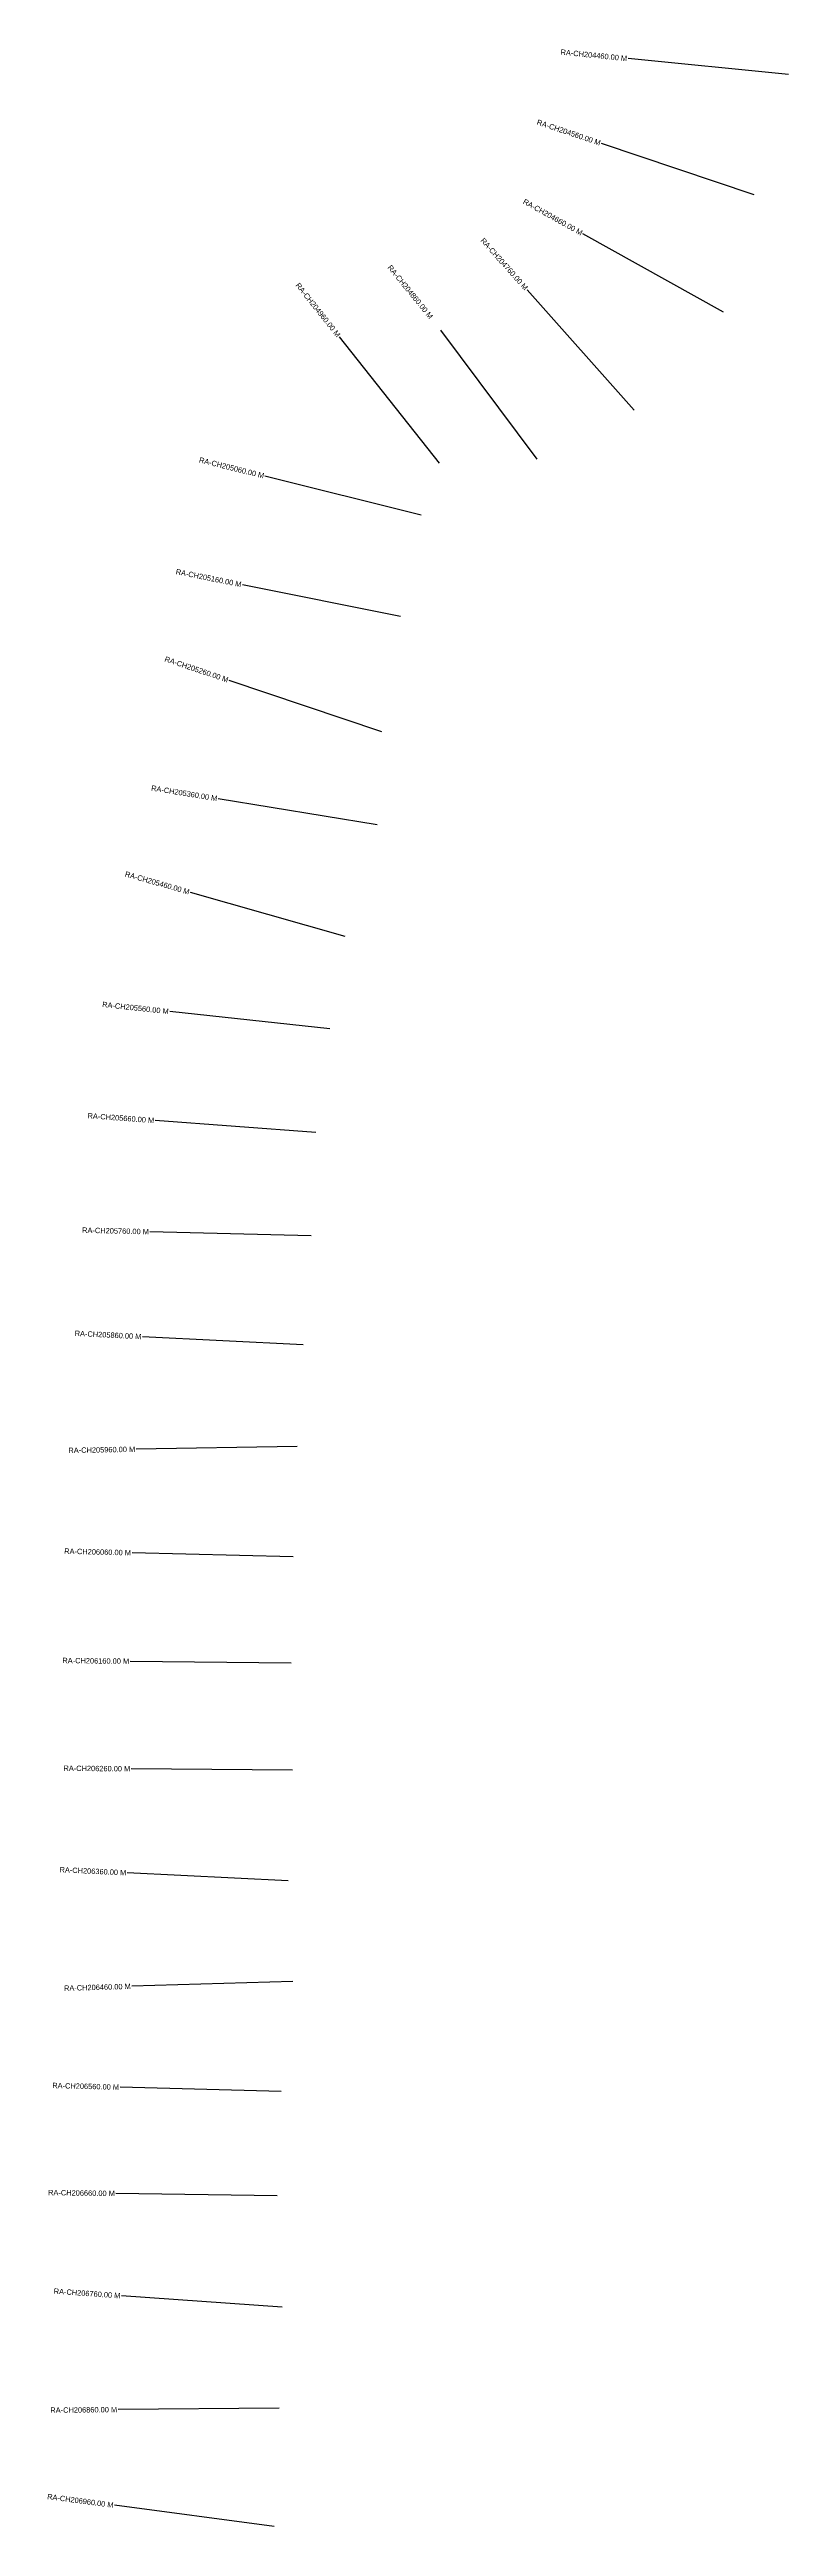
# Model space of a CAD drawing. Header units: metres. Extents: x 274638 to 286203, y 2075246 to 2080049.
# Drawn here: x 274695 to 275383, y 2077692 to 2079999 of the extents above; entities that cross this region are included whole.
import ezdxf
from ezdxf.enums import TextEntityAlignment as Align

# ---------------------------------------------------------------- set-up
doc = ezdxf.new("R2010")
doc.units = ezdxf.units.M
doc.layers.add('CS', color=134, linetype='Continuous')
doc.layers.add('CSMark', color=210, linetype='Continuous')

msp = doc.modelspace()

# ---------------------------------------------------------------- linework, layer by layer
at = {"layer": 'CS'}
for p, q in [((275382.9, 2079976), (275233.6, 2079990.8)), ((275350.9, 2079863.9), (275208.8, 2079911.8)), ((275322.5, 2079754.5), (275191.4, 2079827.5)), ((275239.2, 2079663.3), (275139.5, 2079775.4)), ((275057.8, 2079614), (274964.7, 2079731.6)), ((275149, 2079617.8), (275059.2, 2079738)), ((275040.9, 2079565.4), (274895.4, 2079601.8)), ((275021.5, 2079471.2), (274874.4, 2079500.7)), ((275004.2, 2079363.6), (274862.1, 2079411.6)), ((275000, 2079277.2), (274851.9, 2079301.3)), ((274970.1, 2079172.9), (274825.9, 2079214.1)), ((274955.8, 2079087), (274806.7, 2079103.1)), ((274942.7, 2078990.4), (274793.2, 2079001.5)), ((274938.3, 2078894.3), (274788.3, 2078898)), ((274931.1, 2078792.6), (274781.3, 2078800.2)), ((274925.5, 2078698), (274775.5, 2078695.4)), ((274921.6, 2078595), (274771.6, 2078598.9)), ((274919.9, 2078496.1), (274769.9, 2078497.8)), ((274920.9, 2078396.3), (274770.9, 2078397.6)), ((274917, 2078293.4), (274767.2, 2078300.7)), ((274921.3, 2078199.5), (274771.4, 2078195.1)), ((274910.4, 2078097.1), (274760.5, 2078101.1)), ((274906.6, 2078000), (274756.6, 2078002.1)), ((274911.3, 2077896.1), (274761.7, 2077906.7)), ((274908.7, 2077802.2), (274758.7, 2077800.8)), ((274904, 2077691.9), (274755.2, 2077711.6))]:
    msp.add_line(p, q, dxfattribs=at)

# ---------------------------------------------------------------- texts
at = {"layer": 'CSMark'}
for s, rotation, p in [('RA-CH204460.00 M', 354.3211, (275232.6, 2079990.9)), ('RA-CH204560.00 M', 341.3873, (275207.8, 2079912.1)), ('RA-CH204660.00 M', 330.8604, (275190.6, 2079828)), ('RA-CH204760.00 M', 311.6405, (275138.9, 2079776.2)), ('RA-CH204960.00 M', 308.3855, (274964.1, 2079732.3)), ('RA-CH205060.00 M', 345.9378, (274894.5, 2079602.1)), ('RA-CH205160.00 M', 348.6432, (274873.4, 2079500.9)), ('RA-CH205260.00 M', 341.3102, (274861.1, 2079411.9)), ('RA-CH205360.00 M', 350.7384, (274850.9, 2079301.5)), ('RA-CH205460.00 M', 344.0383, (274825, 2079214.4)), ('RA-CH205560.00 M', 353.8643, (274805.7, 2079103.2)), ('RA-CH205660.00 M', 355.7378, (274792.2, 2079001.6)), ('RA-CH205760.00 M', 358.5761, (274787.3, 2078898)), ('RA-CH205860.00 M', 357.0713, (274780.3, 2078800.3)), ('RA-CH205960.00 M', 0.9902, (274774.5, 2078695.4)), ('RA-CH206060.00 M', 358.502, (274770.6, 2078598.9)), ('RA-CH206160.00 M', 359.3254, (274768.9, 2078497.9)), ('RA-CH206260.00 M', 359.496, (274769.9, 2078397.7)), ('RA-CH206360.00 M', 357.2205, (274766.2, 2078300.8)), ('RA-CH206460.00 M', 1.6743, (274770.4, 2078195.1)), ('RA-CH206560.00 M', 358.4881, (274759.5, 2078101.1)), ('RA-CH206660.00 M', 359.2017, (274755.6, 2078002.1)), ('RA-CH206760.00 M', 355.941, (274760.7, 2077906.8)), ('RA-CH206860.00 M', 0.5231, (274757.7, 2077800.8)), ('RA-CH206960.00 M', 352.4644, (274754.3, 2077711.7))]:
    msp.add_text(s, height=5, rotation=rotation, dxfattribs=at).set_placement(p, align=Align.MIDDLE_RIGHT)
msp.add_text('RA-CH204860.00 M', height=5, rotation=309.1843, dxfattribs=at).set_placement((275011.1, 2079797.6), align=Align.MIDDLE_LEFT)

doc.saveas('drawing.dxf')
